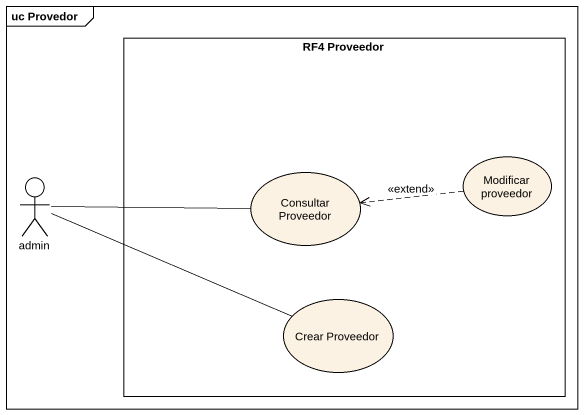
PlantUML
@startuml
mainframe uc Provedor
rectangle "RF4 Proveedor" as RF4_Proveedor {
  usecase "Consultar Proveedor" as Consultar_Proveedor
  usecase "Modificar proveedor" as Modificar_proveedor
  usecase "Crear Proveedor" as Crear_Proveedor
}
actor admin
admin -right- Consultar_Proveedor
admin -right- Crear_Proveedor
Modificar_proveedor .left.> Consultar_Proveedor : <<extend>>
@enduml
